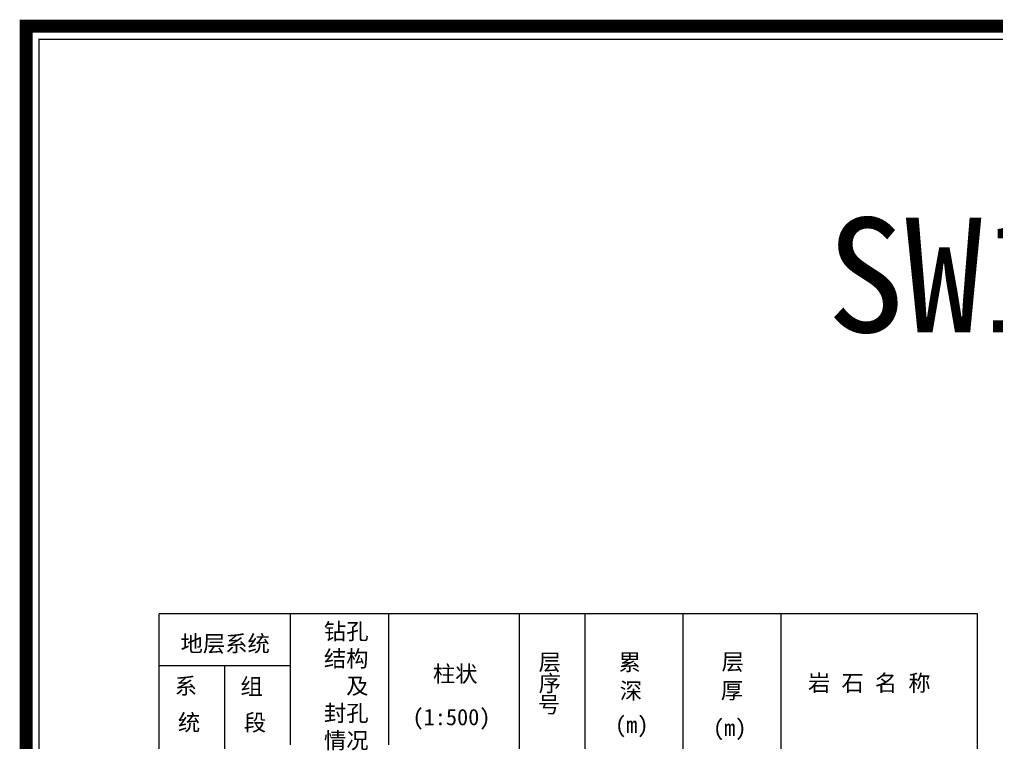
# Model space of a CAD drawing. Header units: millimetres. Extents: x -182 to 395, y -757 to 122.
# Drawn here: x -181.6 to -32.3, y 11.2 to 121.6 of the extents above; entities that cross this region are included whole.
import ezdxf

# ---------------------------------------------------------------- set-up
doc = ezdxf.new("R2010")
doc.units = ezdxf.units.MM
for name, color, linetype in [('KY1WT', 7, 'Continuous'), ('KY2WL', 7, 'Continuous'), ('KY6WL', 7, 'Continuous'), ('图框WL', 7, 'Continuous'), ('图框WT', 7, 'Continuous'), ('流量点WT', 7, 'Continuous')]:
    doc.layers.add(name, color=color, linetype=linetype)
doc.styles.get("Standard").update_dxf_attribs({"font": ''})
doc.styles.get('Standard').set_extended_font_data('SimSun')

msp = doc.modelspace()

# ---------------------------------------------------------------- linework, layer by layer
at = {"lineweight": 20}
for p, q in [((-160.29, -376.55), (-160.29, 30.81)), ((-150.29, -376.55), (-150.29, 22.89))]:
    msp.add_line(p, q, dxfattribs=at)
at = {"layer": 'KY2WL', "lineweight": 20}
for p, q in [((-35.23, 30.81), (-160.29, 30.81)), ((-140.23, 22.89), (-160.29, 22.89))]:
    msp.add_line(p, q, dxfattribs=at)
at = {"layer": 'KY6WL', "lineweight": 20}
for p, q in [((-160.29, -237.39), (-160.29, 30.81)), ((-140.23, 10.81), (-140.23, 30.81)), ((-125.23, 30.81), (-125.23, 10.81)), ((-105.23, -376.55), (-105.23, 30.81)), ((-95.23, 30.81), (-95.23, -376.55)), ((-80.23, -376.55), (-80.23, 30.81)), ((-65.23, -376.55), (-65.23, 30.81)), ((-35.23, -376.55), (-35.23, 30.81))]:
    msp.add_line(p, q, dxfattribs=at)
at = {"layer": '图框WL'}
for points, const_width in [([(-180.64, -756.11), (-180.64, 120.64), (-180.64, 120.64), (394.04, 120.64)], 2), ([(-178.64, -754.11), (-178.64, 118.64), (-178.64, 118.64), (392.04, 118.64)], 0.2)]:
    msp.add_lwpolyline(points, dxfattribs=dict(at, const_width=const_width))

# ---------------------------------------------------------------- texts
at = {"layer": 'KY1WT', "lineweight": -3}
for s, p in [('地层系统', (-157.03, 25.01)), ('系', (-157.92, 18.54)), ('组', (-147.88, 18.45)), ('统', (-157.44, 12.96)), ('段', (-147.35, 12.95))]:
    msp.add_text(s, height=2.5, dxfattribs=at).set_placement(p)
at = {"layer": 'KY1WT'}
for s, p in [('层', (-102.31, 22.19)), ('累', (-90.09, 22.16)), ('层', (-74.36, 22.24)), ('柱状', (-118.47, 20.39)), ('序', (-102.3, 18.95)), ('岩 石 名 称', (-61.15, 19)), ('深', (-89.91, 17.81)), ('厚', (-74.47, 17.85)), ('号', (-102.42, 15.7)), ('(1:500)', (-121.58, 13.79)), ('(m)', (-90.63, 12.62)), ('(m)', (-75.66, 12.17))]:
    msp.add_text(s, height=2.5, dxfattribs=at).set_placement(p)
at = {"layer": '图框WT', "insert": (-58.26, 71.78), "char_height": 17.5, "width": 542.5, "attachment_point": 7}
msp.add_mtext('\\A1;SW1号钻孔抽水试验综合成果图', dxfattribs=at)
at = {"layer": '流量点WT', "lineweight": 20, "insert": (-135.12, 29.39), "char_height": 2.5, "attachment_point": 1}
msp.add_mtext_dynamic_manual_height_columns('钻孔结构    及\\P封孔情况', width=9.1781, gutter_width=12.5, heights=[0], dxfattribs=at)

doc.saveas('drawing.dxf')
